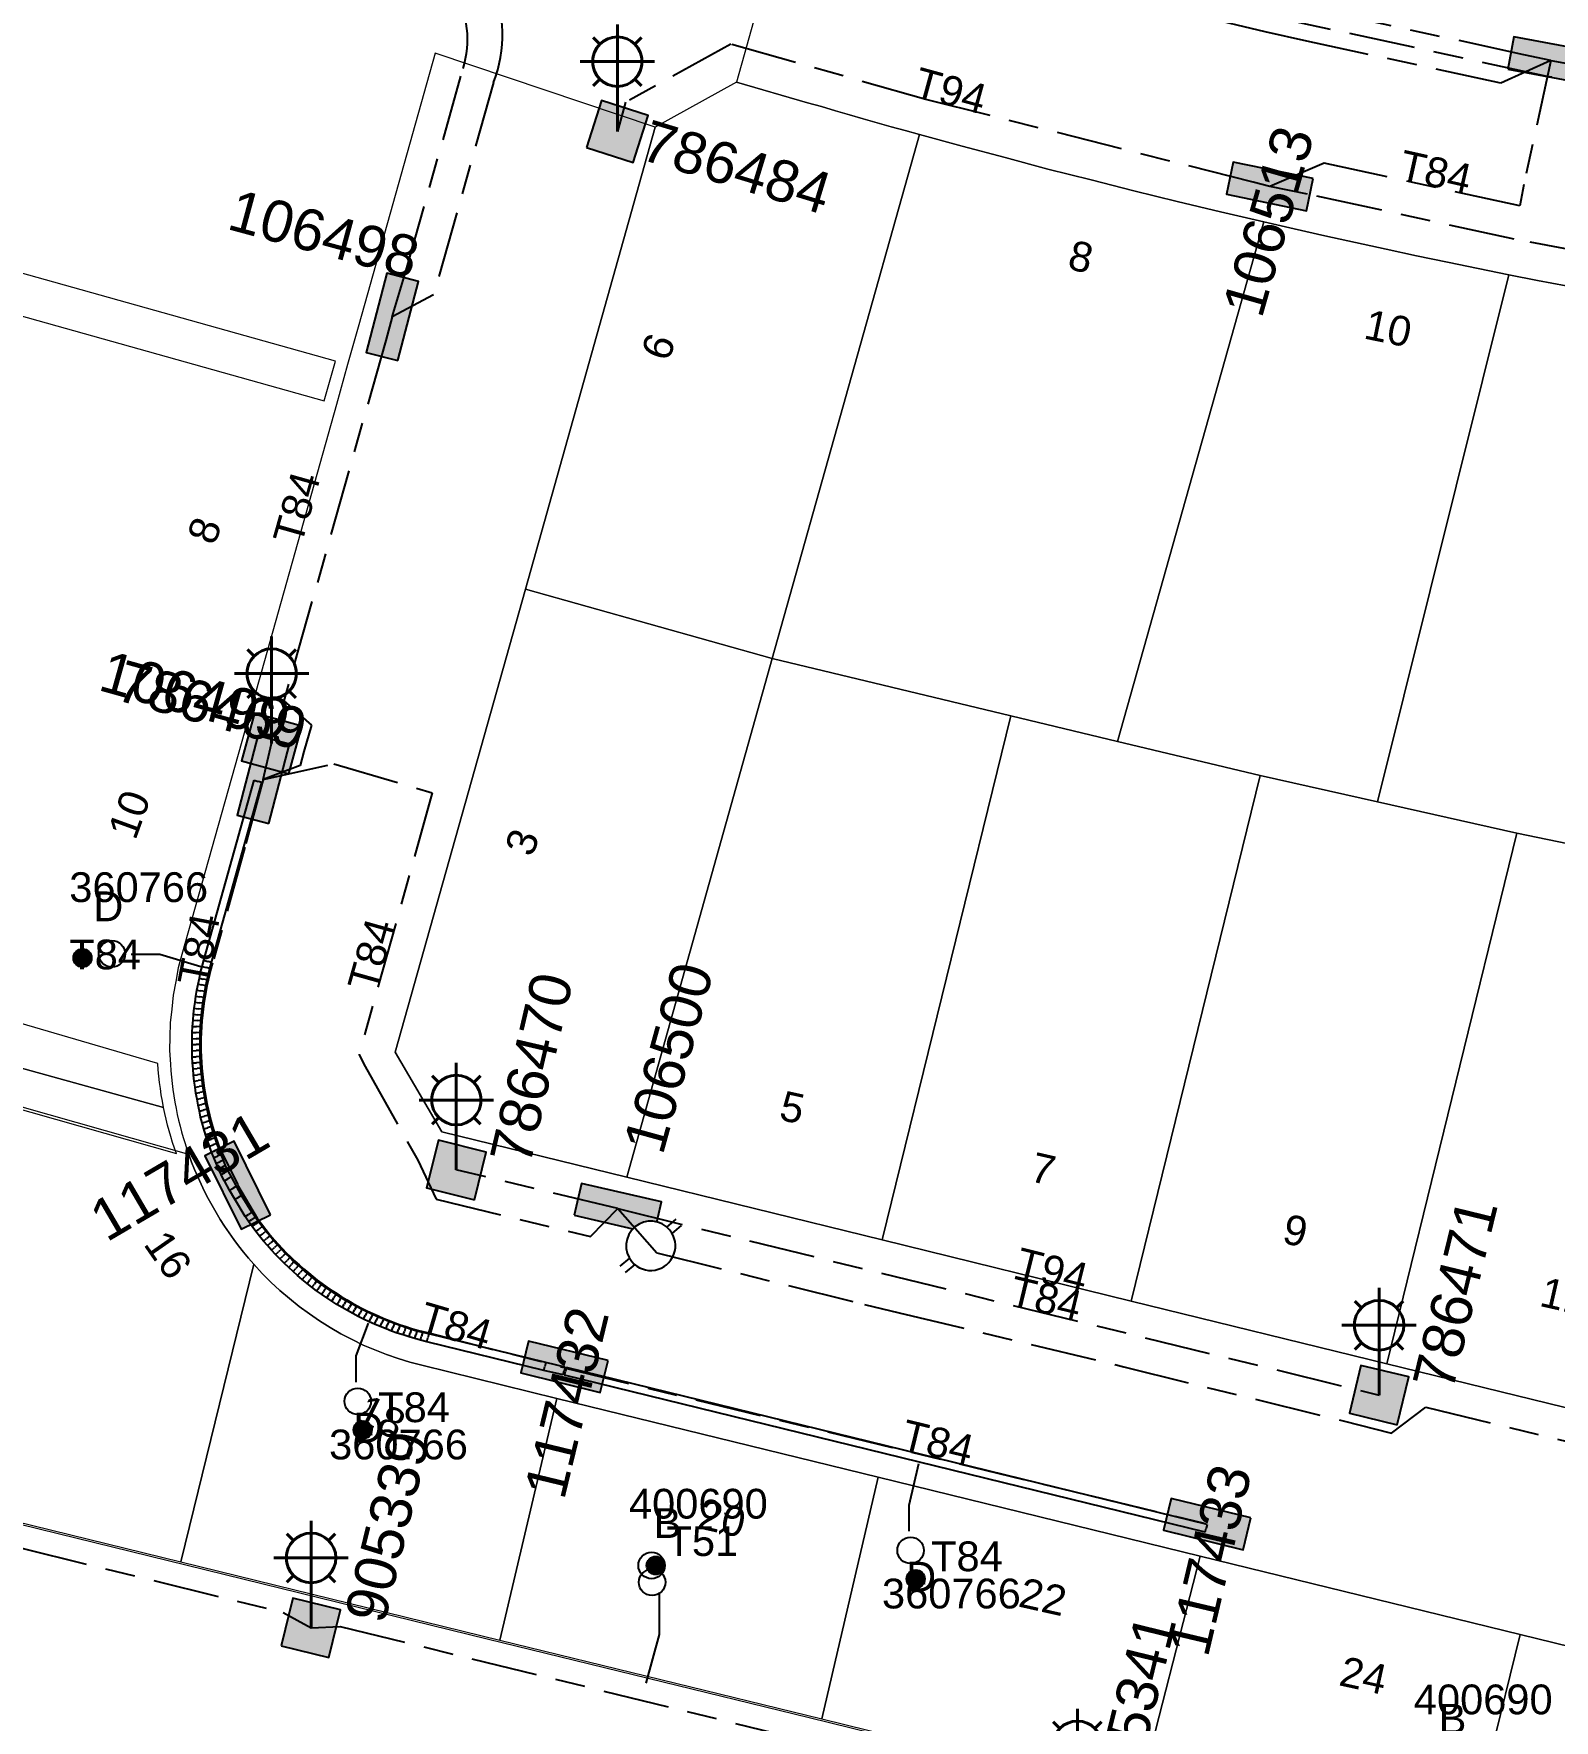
# Model space of a CAD drawing. Header units: metres. Extents: x 289087 to 291245, y 6227587 to 6229773.
# Drawn here: x 290771.9 to 290863.7, y 6228572 to 6228673.9 of the extents above; entities that cross this region are included whole.
import ezdxf
from ezdxf.enums import TextEntityAlignment as Align

# ---------------------------------------------------------------- set-up
doc = ezdxf.new("R2010")
doc.units = ezdxf.units.M
doc.linetypes.add('Cable Exist UG', pattern=[8.2, 4, -1.2, 1.8, -1.2])
for name, color, linetype in [('_User Ducts Config', 7, 'Continuous'), ('Duct_SP_EXT', 7, 'Continuous'), ('Equip_LV_EXT', 7, 'Continuous'), ('Equip_SP_SL_EXT', 7, 'Continuous'), ('Mains_HV_EXT', 7, 'Continuous'), ('Mains_LV_EXT', 7, 'Continuous'), ('Mains_LV_SL_EXT', 7, 'Continuous'), ('Mains_SL_EXT', 7, 'Continuous'), ('SupportsUG_SP_LV_EXT', 7, 'Continuous'), ('SupportsUG_SP_LV_SL_EXT', 7, 'Continuous')]:
    doc.layers.add(name, color=color, linetype=linetype)
doc.layers.add('Cadastre Land Parcels_SP_EXT', color=9, linetype='Continuous', lineweight=5)
doc.layers.add('Cadastre Roads_SP_EXT', color=9, linetype='Continuous', lineweight=5)
doc.styles.add('COLUMN_LABEL', font='arial.ttf')
doc.styles.add('iecARIAL', font='arial.ttf', dxfattribs={"height": 2})
doc.styles.add('POLE_LABEL', font='arial.ttf')
doc.styles.get("Standard").update_dxf_attribs({"font": 'arial.ttf'})

# ---------------------------------------------------------------- blocks, each defined once
blk = doc.blocks.new('COLUMN_EXT')
blk.add_hatch(color=256).paths.add_polyline_path([(-1.49, 1.48), (-1.49, -1.49), (1.48, -1.49), (1.48, 1.48)])
blk.add_lwpolyline([(-1.49, -1.49), (1.48, -1.49), (1.48, 1.48), (-1.49, 1.48)], close=True)
for tag, height, style, flags, p in [('ASSET_NUM', 2.5, 'COLUMN_LABEL', 8, (2, 2)), ('STRUCTURE_PLANT_NUMBER', 0.2, 'POLE_LABEL', 9, (1.81, 0.03)), ('STREET_CODE', 0.2, 'COLUMN_LABEL', 9, (1.81, -0.2))]:
    blk.add_attdef(tag, text='', height=height, dxfattribs=dict(style=style, flags=flags)).set_placement(p, align=Align.MIDDLE_LEFT)
at = {"flags": 9}
for tag, p in [('COLUMN_TYPE', (1.81, -0.4)), ('OWNED_BY', (1.81, -0.6)), ('STATE', (1.81, -0.8)), ('USAGE', (1.81, -1)), ('STREETNAME', (1.81, -1.6)), ('SUBURB', (1.81, -1.8)), ('LEGEND', (1.81, -1.2)), ('LOCATION', (1.81, -1.4)), ('NOTES', (1.81, -2))]:
    blk.add_attdef(tag, text='', height=0.2, dxfattribs=at).set_placement(p, align=Align.MIDDLE_LEFT)
at = {"flags": 1}
blk.add_attdef('Z', (1.81, -2.35), '', height=0.2, dxfattribs=at)
blk = doc.blocks.new('PILLAR_EXT')
blk.add_hatch(color=256).paths.add_polyline_path([(-2.475, 0.99), (-2.475, -0.99), (2.475, -0.99), (2.475, 0.99)])
blk.add_lwpolyline([(-2.475, -0.99), (2.475, -0.99), (2.475, 0.99), (-2.475, 0.99)], close=True)
at = {"style": 'iecARIAL', "flags": 8}
blk.add_attdef('ASSET_NUM', (1.5, 3.5), '', height=2.5, dxfattribs=at)
for tag, p, flags in [('OWNED_BY', (0, -0.2), 9), ('STATE', (0, -0.4), 9), ('SUPPORT_TYPE', (0, -0.6), 9), ('USAGE', (0, -0.8), 9), ('LEGEND', (0, -1), 9), ('LOCATION', (0, -1.2), 9), ('STREETNAME', (0, -1.8), 9), ('SUBURB', (0, -2), 1), ('NOTES', (0, -1.4), 9), ('PARENT', (0, -1.6), 9)]:
    blk.add_attdef(tag, p, '', height=0.2, dxfattribs=dict(flags=flags))
blk = doc.blocks.new('DUCT_EXT')
blk.add_circle((0, 0.8), 0.8)
at = {"flags": 1}
blk.add_attdef('Z', (0, 0), '', height=0.2, dxfattribs=at)
at = {"flags": 9}
for tag, p in [('DUCT_CODE', (0, 0)), ('XSECT_TYPE', (0, -0.2)), ('STATE', (0, -0.6)), ('FB_REFERENCE', (0, -0.4)), ('NOTES', (0, -0.8))]:
    blk.add_attdef(tag, text='', height=0.2, dxfattribs=at).set_placement(p, align=Align.MIDDLE_LEFT)
blk = doc.blocks.new('SL_LANTERN_EXT')
at = {"lineweight": 40}
for p, q in [((0, 1.97), (0, 6.47)), ((-1.46, 5.68), (-1.06, 5.28)), ((1.46, 5.68), (1.06, 5.28)), ((-2.25, 4.22), (2.25, 4.22)), ((-1.46, 2.76), (-1.06, 3.16)), ((1.46, 2.76), (1.06, 3.16)), ((0, 0), (0, 2.72))]:
    blk.add_line(p, q, dxfattribs=at)
blk.add_circle((0, 4.22), 1.5, dxfattribs=at)
at = {"style": 'iecARIAL', "flags": 9}
blk.add_attdef('ASSET_NUM', (1.5, 1.5), '', height=2.5, dxfattribs=at)
for tag, p, height, flags in [('CONSTRUCTED_VOLTAGE', (0.98, -0.65), 0.2, 9), ('CONTROL_TYPE', (0.98, -0.85), 0.2, 9), ('LANTERN_PURPOSE', (0.98, -1.05), 0.2, 9), ('LNUMBER', (2.18, -3.25), 2.5, 8), ('OPERATING_VOLTAGE', (0.98, -1.65), 0.2, 9), ('ORIENTATION', (0.98, -1.85), 0.2, 9), ('OWNED_BY', (0.98, -2.05), 0.2, 9), ('LANTERN_TYPE', (0.98, -1.25), 0.2, 9), ('NO_PHASES', (0.98, -1.45), 0.2, 9), ('STATE', (0.98, -2.25), 0.2, 9), ('USAGE', (0.98, -2.45), 0.2, 9), ('CEXIST', (0.98, -2.65), 0.2, 9), ('CNEW', (0.98, -2.85), 0.2, 9), ('CNUMBER', (0.98, -3.05), 0.2, 9), ('CREMOVE', (0.98, -3.25), 0.2, 9), ('CREPLACE', (0.98, -3.45), 0.2, 9), ('LKINGHEIGHT', (0.98, -3.65), 0.2, 9), ('LBRACKET', (0.98, -3.85), 0.2, 9), ('LBRACKETVOCAB', (0.98, -4.05), 0.2, 9), ('LCATEGORY', (0.98, -4.25), 0.2, 9), ('LCHARGE1', (0.98, -4.45), 0.2, 9), ('LCHARGE1PERCENT', (0.98, -4.65), 0.2, 9), ('LCHARGE2', (0.98, -4.85), 0.2, 9), ('LCHARGE2PERCENT', (0.98, -5.05), 0.2, 9), ('LCHARGE3', (0.98, -5.25), 0.2, 9), ('LCHARGE3PERCENT', (0.98, -5.45), 0.2, 9), ('LEXIST', (0.98, -5.65), 0.2, 9), ('LLAMP', (0.98, -5.85), 0.2, 9), ('LLAMPVOCAB', (0.98, -6.05), 0.2, 9), ('LMAST', (0.98, -6.25), 0.2, 9), ('LMASTVOCAB', (0.98, -6.45), 0.2, 9), ('LNEW', (0.98, -6.65), 0.2, 9), ('LANTNUMBER', (0.98, -6.85), 0.2, 9), ('LOUTREACH', (0.98, -7.25), 0.2, 9), ('LOUTREACHVOCAB', (0.98, -7.45), 0.2, 9), ('LRATECODE', (0.98, -7.65), 0.2, 9), ('LREMOVE', (0.98, -7.85), 0.2, 9), ('LREPLACE', (0.98, -8.05), 0.2, 9), ('LTYPE', (0.98, -8.25), 0.2, 9), ('STREETNAME', (0.98, -9.25), 0.2, 9), ('LTYPEVOCAB', (0.98, -8.45), 0.2, 9), ('LEGEND', (0.98, -8.65), 0.2, 9), ('LOCATION', (0.98, -8.85), 0.2, 9), ('NOTES', (0.98, -9.05), 0.2, 9), ('SUBURB', (0.98, -9.45), 0.2, 1)]:
    blk.add_attdef(tag, p, '', height=height, dxfattribs=dict(flags=flags))
blk = doc.blocks.new('LV_UG_LINKS_OPEN_EXT')
for p, q in [((-0.25, 1.47), (-0.25, 2.22)), ((0.25, 1.47), (0.25, 2.22)), ((-0.25, -1.47), (-0.25, -2.22)), ((0.25, -1.47), (0.25, -2.22))]:
    blk.add_line(p, q)
at = {"flags": 9}
for tag, p in [('ACTUAL_STATUS', (0, 0)), ('CONSTRUCTED_VOLTAGE', (0, -0.2)), ('OPERATING_VOLTAGE', (0, -0.6)), ('ORIENTATION', (0, -0.8)), ('STATE', (0, -1)), ('NO_PHASES', (0, -0.4)), ('SWITCH_TYPE', (0, -1.2)), ('USAGE', (0, -1.4)), ('NOTES', (0, -1.6))]:
    blk.add_attdef(tag, text='', height=0.2, dxfattribs=at).set_placement(p, align=Align.MIDDLE_LEFT)
at = {"flags": 1}
blk.add_attdef('Z', (0, 0), '', height=0.2, dxfattribs=at)
blk.add_wipeout([(-0.25, 1.47), (-0.43, 1.43), (-0.61, 1.36), (-0.77, 1.28), (-0.93, 1.17), (-1.07, 1.05), (-1.19, 0.9), (-1.29, 0.75), (-1.38, 0.58), (-1.44, 0.4), (-1.48, 0.22), (-1.49, 0.03), (-1.49, -0.16), (-1.45, -0.34), (-1.4, -0.52), (-1.32, -0.69), (-1.23, -0.85), (-1.11, -1), (-0.98, -1.13), (-0.83, -1.24), (-0.66, -1.34), (-0.49, -1.41), (-0.31, -1.46), (-0.13, -1.49), (0.06, -1.49), (0.25, -1.47), (0.43, -1.43), (0.61, -1.36), (0.77, -1.28), (0.93, -1.17), (1.07, -1.05), (1.19, -0.9), (1.29, -0.75), (1.38, -0.58), (1.44, -0.4), (1.48, -0.22), (1.49, -0.03), (1.49, 0.16), (1.45, 0.34), (1.4, 0.52), (1.32, 0.69), (1.23, 0.85), (1.11, 1), (0.98, 1.13), (0.83, 1.24), (0.66, 1.34), (0.49, 1.41), (0.31, 1.46), (0.13, 1.49), (-0.06, 1.49)])
blk.add_lwpolyline([(0, -1.49, 1), (0, 1.49, 1)], format="xyb", close=True)
blk = doc.blocks.new('CABLE_LARGE_EXT')
h = blk.add_hatch(color=256)
edge = h.paths.add_edge_path()
edge.add_arc((0, 0.55), 0.55, 0, 360)
blk.add_circle((0, 0.55), 0.55)
at = {"flags": 1}
blk.add_attdef('Z', (0, 0), '', height=0.2, dxfattribs=at)
at = {"flags": 9}
for tag, p in [('COND_CODE', (0, 0)), ('STATE', (0, -0.4)), ('XSECT_SIZE', (0, -0.6)), ('FB_REFERENCE', (0, -0.2)), ('NOTES', (0, -0.8))]:
    blk.add_attdef(tag, text='', height=0.2, dxfattribs=at).set_placement(p, align=Align.MIDDLE_LEFT)

msp = doc.modelspace()

# ---------------------------------------------------------------- linework, layer by layer
at = {"layer": '_User Ducts Config'}
for points in [[(290777.75, 6228618.28), (290779.49, 6228618.28), (290781.96, 6228617.54)], [(290791.35, 6228592.42), (290791.35, 6228594), (290792.1, 6228595.98)], [(290824.76, 6228583.41), (290824.76, 6228584.99), (290825.35, 6228587.51)], [(290809.65, 6228579.6), (290809.65, 6228577.17), (290808.85, 6228574.23)]]:
    msp.add_lwpolyline(points, dxfattribs=at)
at = {"layer": 'Cadastre Land Parcels_SP_EXT', "linetype": 'Continuous'}
for points in [[(290825.38, 6228667.84), (290824.53, 6228668.08), (290823.68, 6228668.31), (290822.84, 6228668.55), (290821.99, 6228668.79), (290821.15, 6228669.03), (290820.31, 6228669.27), (290819.46, 6228669.52), (290818.62, 6228669.76), (290814.33, 6228671.01), (290809.41, 6228668.28), (290801.57, 6228640.35), (290816.49, 6228636.16), (290825.38, 6228667.84)], [(290741.95, 6228667.63), (290735.7, 6228645.44), (290759.8, 6228638.68), (290765.34, 6228658.48), (290789.41, 6228651.73), (290790.09, 6228654.14), (290741.95, 6228667.63)], [(290846.19, 6228662.55), (290843.57, 6228663.16), (290840.96, 6228663.79), (290838.35, 6228664.43), (290835.76, 6228665.09), (290833.15, 6228665.75), (290830.56, 6228666.44), (290827.96, 6228667.13), (290825.38, 6228667.84), (290816.49, 6228636.16), (290830.9, 6228632.7), (290837.36, 6228631.15), (290846.19, 6228662.55)], [(290861, 6228659.36), (290859.14, 6228659.73), (290857.29, 6228660.12), (290855.43, 6228660.51), (290853.58, 6228660.9), (290851.73, 6228661.31), (290849.88, 6228661.72), (290848.03, 6228662.13), (290846.19, 6228662.55), (290837.36, 6228631.15), (290845.97, 6228629.08), (290853.06, 6228627.49), (290861, 6228659.36)], [(290876.37, 6228656.52), (290874.92, 6228656.77), (290873.18, 6228657.07), (290871.44, 6228657.38), (290869.7, 6228657.69), (290867.96, 6228658.02), (290866.21, 6228658.34), (290864.47, 6228658.68), (290862.73, 6228659.01), (290861, 6228659.36), (290853.06, 6228627.49), (290861.48, 6228625.61), (290868.31, 6228624.2), (290876.37, 6228656.52)], [(290779.64, 6228609.4), (290779.57, 6228609.78), (290779.52, 6228610.16), (290779.47, 6228610.54), (290779.42, 6228610.92), (290779.39, 6228611.3), (290779.36, 6228611.69), (290756.07, 6228618.49), (290754.68, 6228620.95), (290759.8, 6228638.68), (290735.7, 6228645.44), (290731.63, 6228630.75), (290731.51, 6228629.84), (290731.35, 6228628.93), (290731.19, 6228628.03), (290731, 6228627.13), (290730.81, 6228626.23), (290730.6, 6228625.34), (290730.38, 6228624.44), (290730.12, 6228623.63), (290729.9, 6228622.82), (290779.71, 6228609.02), (290779.64, 6228609.4)], [(290816.49, 6228636.16), (290801.57, 6228640.35), (290793.71, 6228612.36), (290796.52, 6228607.55), (290807.7, 6228604.81), (290816.49, 6228636.16)], [(290830.9, 6228632.7), (290816.49, 6228636.16), (290807.7, 6228604.81), (290823.13, 6228601.02), (290830.9, 6228632.7)], [(290845.97, 6228629.08), (290837.36, 6228631.15), (290830.9, 6228632.7), (290823.13, 6228601.02), (290838.18, 6228597.32), (290845.97, 6228629.08)], [(290861.48, 6228625.61), (290853.06, 6228627.49), (290845.97, 6228629.08), (290838.18, 6228597.32), (290853.63, 6228593.53), (290861.48, 6228625.61)], [(290877.27, 6228622.36), (290868.31, 6228624.2), (290861.48, 6228625.61), (290853.63, 6228593.53), (290869.26, 6228589.7), (290877.27, 6228622.36)], [(290729.9, 6228622.82), (290724.43, 6228603.26), (290730.34, 6228593.81), (290749.77, 6228589.04), (290756.07, 6228611.07), (290758.53, 6228612.47), (290780.49, 6228606.23), (290780.37, 6228606.57), (290780.25, 6228606.91), (290780.15, 6228607.26), (290780.05, 6228607.61), (290779.95, 6228607.96), (290779.86, 6228608.31), (290779.78, 6228608.66), (290779.71, 6228609.02), (290729.9, 6228622.82)], [(290785.17, 6228599.55), (290784.85, 6228599.91), (290784.54, 6228600.28), (290784.24, 6228600.66), (290783.96, 6228601.05), (290783.67, 6228601.44), (290783.4, 6228601.84), (290783.13, 6228602.25), (290782.88, 6228602.67), (290782.64, 6228603.09), (290782.41, 6228603.51), (290782.18, 6228603.94), (290781.98, 6228604.38), (290781.77, 6228604.82), (290781.58, 6228605.27), (290781.4, 6228605.72), (290781.24, 6228606.17), (290759.29, 6228612.41), (290756.83, 6228611.01), (290750.53, 6228588.98), (290780.75, 6228581.56), (290785.17, 6228599.55)], [(290803.47, 6228591.44), (290795.32, 6228593.45), (290794.59, 6228593.62), (290793.88, 6228593.85), (290793.18, 6228594.09), (290792.48, 6228594.37), (290791.78, 6228594.66), (290791.11, 6228595), (290790.43, 6228595.34), (290789.78, 6228595.73), (290789.13, 6228596.12), (290788.52, 6228596.55), (290787.9, 6228596.99), (290787.32, 6228597.47), (290786.74, 6228597.95), (290786.2, 6228598.47), (290785.66, 6228598.99), (290785.17, 6228599.55), (290780.75, 6228581.56), (290800.03, 6228576.83), (290803.47, 6228591.44)], [(290822.89, 6228586.68), (290803.47, 6228591.44), (290800.03, 6228576.83), (290819.48, 6228572.06), (290822.89, 6228586.68)], [(290842.34, 6228581.9), (290822.89, 6228586.68), (290819.48, 6228572.06), (290838.63, 6228567.36), (290842.34, 6228581.9)], [(290861.68, 6228577.16), (290842.34, 6228581.9), (290838.63, 6228567.36), (290858.1, 6228562.58), (290861.68, 6228577.16)], [(290881.4, 6228572.32), (290861.68, 6228577.16), (290858.1, 6228562.58), (290877.72, 6228557.77), (290881.4, 6228572.32)]]:
    msp.add_lwpolyline(points, close=True, dxfattribs=at)
msp.add_lwpolyline([(290987.87, 6228530.46), (290985.44, 6228531.12), (290983.01, 6228531.76), (290980.59, 6228532.39), (290978.15, 6228533), (290975.71, 6228533.61), (290973.27, 6228534.2), (290971.76, 6228534.57), (290954.6, 6228538.78), (290935.28, 6228543.52), (290915.79, 6228548.3), (290896.16, 6228553.12), (290876.96, 6228557.83), (290857.34, 6228562.64), (290837.87, 6228567.42), (290818.72, 6228572.12), (290799.27, 6228576.89), (290779.99, 6228581.62), (290749.77, 6228589.04)], dxfattribs=at)
at = {"layer": 'Cadastre Roads_SP_EXT', "linetype": 'Continuous'}
for points in [[(290818.38, 6228685.47), (290814.33, 6228671.01), (290818.62, 6228669.76), (290819.46, 6228669.52), (290820.31, 6228669.27), (290821.15, 6228669.03), (290821.99, 6228668.79), (290822.84, 6228668.55), (290823.68, 6228668.31), (290824.53, 6228668.08), (290825.38, 6228667.84), (290827.96, 6228667.13), (290830.56, 6228666.44), (290833.15, 6228665.75), (290835.76, 6228665.09), (290838.35, 6228664.43), (290840.96, 6228663.79), (290843.57, 6228663.16), (290846.19, 6228662.55), (290848.03, 6228662.13), (290849.88, 6228661.72), (290851.73, 6228661.31), (290853.58, 6228660.9), (290855.43, 6228660.51), (290857.29, 6228660.12), (290859.14, 6228659.73), (290861, 6228659.36), (290862.73, 6228659.01), (290864.47, 6228658.68)], [(290869.26, 6228589.7), (290853.63, 6228593.53), (290838.18, 6228597.32), (290823.13, 6228601.02), (290807.7, 6228604.81), (290796.52, 6228607.55), (290793.71, 6228612.36), (290801.57, 6228640.35), (290809.41, 6228668.28), (290796.12, 6228672.75), (290791.51, 6228656.34), (290790.83, 6228653.93), (290790.16, 6228651.52), (290784.62, 6228631.78), (290780.82, 6228618.27), (290780.6, 6228617.46), (290780.44, 6228616.64), (290780.29, 6228615.81), (290780.2, 6228614.97), (290780.11, 6228614.14), (290780.09, 6228613.3), (290780.07, 6228612.46), (290780.12, 6228611.63), (290780.15, 6228611.24), (290780.18, 6228610.86), (290780.22, 6228610.48), (290780.27, 6228610.1), (290780.33, 6228609.72), (290780.39, 6228609.34), (290780.46, 6228608.96), (290780.54, 6228608.6), (290780.62, 6228608.25), (290780.71, 6228607.9), (290780.8, 6228607.55), (290780.9, 6228607.2), (290781.01, 6228606.85), (290781.12, 6228606.51), (290781.24, 6228606.17), (290781.4, 6228605.72), (290781.58, 6228605.27), (290781.77, 6228604.82), (290781.98, 6228604.38), (290782.18, 6228603.94), (290782.41, 6228603.51), (290782.64, 6228603.09), (290782.88, 6228602.67), (290783.13, 6228602.25), (290783.4, 6228601.84), (290783.67, 6228601.44), (290783.96, 6228601.05), (290784.24, 6228600.66), (290784.54, 6228600.28), (290784.85, 6228599.91), (290785.17, 6228599.55), (290785.66, 6228598.99), (290786.2, 6228598.47), (290786.74, 6228597.95), (290787.32, 6228597.47), (290787.9, 6228596.99), (290788.52, 6228596.55), (290789.13, 6228596.12), (290789.78, 6228595.73), (290790.43, 6228595.34), (290791.11, 6228595), (290791.78, 6228594.66), (290792.48, 6228594.37), (290793.18, 6228594.09), (290793.88, 6228593.85), (290794.59, 6228593.62), (290795.32, 6228593.45), (290803.47, 6228591.44), (290822.89, 6228586.68), (290842.34, 6228581.9), (290861.68, 6228577.16), (290881.4, 6228572.32)]]:
    msp.add_lwpolyline(points, dxfattribs=at)
at = {"layer": 'Duct_SP_EXT'}
for p, q in [((290782.15, 6228617.92), (290785.19, 6228628.8)), ((290782.61, 6228617.79), (290785.65, 6228628.67)), ((290785.19, 6228628.8), (290785.42, 6228628.73)), ((290785.65, 6228628.67), (290785.42, 6228628.73)), ((290781.87, 6228616.84), (290781.95, 6228617.2)), ((290781.95, 6228617.2), (290782.04, 6228617.55)), ((290781.95, 6228617.2), (290782.19, 6228617.14)), ((290782.04, 6228617.55), (290782.15, 6228617.92)), ((290782.04, 6228617.55), (290782.28, 6228617.49)), ((290782.15, 6228617.92), (290782.38, 6228617.85)), ((290782.42, 6228617.08), (290782.19, 6228617.14)), ((290782.51, 6228617.43), (290782.28, 6228617.49)), ((290782.34, 6228616.73), (290782.42, 6228617.08)), ((290782.61, 6228617.79), (290782.38, 6228617.85)), ((290782.42, 6228617.08), (290782.51, 6228617.43)), ((290782.51, 6228617.43), (290782.61, 6228617.79)), ((290781.66, 6228615.75), (290781.72, 6228616.12)), ((290781.72, 6228616.12), (290781.79, 6228616.48)), ((290781.72, 6228616.12), (290781.96, 6228616.07)), ((290781.79, 6228616.48), (290781.87, 6228616.84)), ((290781.79, 6228616.48), (290782.03, 6228616.43)), ((290781.87, 6228616.84), (290782.11, 6228616.78)), ((290782.2, 6228616.03), (290781.96, 6228616.07)), ((290782.26, 6228616.38), (290782.03, 6228616.43)), ((290782.34, 6228616.73), (290782.11, 6228616.78)), ((290782.14, 6228615.68), (290782.2, 6228616.03)), ((290782.2, 6228616.03), (290782.26, 6228616.38)), ((290782.26, 6228616.38), (290782.34, 6228616.73)), ((290781.52, 6228614.66), (290781.56, 6228615.02)), ((290781.56, 6228615.02), (290781.61, 6228615.39)), ((290781.56, 6228615.02), (290781.8, 6228614.99)), ((290781.61, 6228615.39), (290781.66, 6228615.75)), ((290781.61, 6228615.39), (290781.85, 6228615.35)), ((290781.66, 6228615.75), (290781.9, 6228615.72)), ((290782.04, 6228614.96), (290781.8, 6228614.99)), ((290782.08, 6228615.32), (290781.85, 6228615.35)), ((290782.14, 6228615.68), (290781.9, 6228615.72)), ((290782, 6228614.61), (290782.04, 6228614.96)), ((290782.04, 6228614.96), (290782.08, 6228615.32)), ((290782.08, 6228615.32), (290782.14, 6228615.68)), ((290781.44, 6228613.56), (290781.46, 6228613.92)), ((290781.46, 6228613.92), (290781.49, 6228614.29)), ((290781.46, 6228613.92), (290781.7, 6228613.91)), ((290781.49, 6228614.29), (290781.52, 6228614.66)), ((290781.49, 6228614.29), (290781.73, 6228614.27)), ((290781.52, 6228614.66), (290781.76, 6228614.63)), ((290781.94, 6228613.9), (290781.7, 6228613.91)), ((290781.97, 6228614.25), (290781.73, 6228614.27)), ((290782, 6228614.61), (290781.76, 6228614.63)), ((290781.92, 6228613.54), (290781.94, 6228613.9)), ((290781.94, 6228613.9), (290781.97, 6228614.25)), ((290781.97, 6228614.25), (290782, 6228614.61)), ((290781.43, 6228613.19), (290781.44, 6228613.56)), ((290781.43, 6228612.82), (290781.43, 6228613.19)), ((290781.43, 6228613.19), (290781.67, 6228613.18)), ((290781.44, 6228613.56), (290781.68, 6228613.55)), ((290781.91, 6228613.18), (290781.67, 6228613.18)), ((290781.92, 6228613.54), (290781.68, 6228613.55)), ((290781.91, 6228613.18), (290781.92, 6228613.54)), ((290781.91, 6228612.82), (290781.91, 6228613.18)), ((290781.43, 6228612.45), (290781.43, 6228612.82)), ((290781.43, 6228612.82), (290781.67, 6228612.82)), ((290781.43, 6228612.45), (290781.67, 6228612.46)), ((290781.44, 6228612.08), (290781.43, 6228612.45)), ((290781.44, 6228612.08), (290781.68, 6228612.09)), ((290781.46, 6228611.72), (290781.44, 6228612.08)), ((290781.91, 6228612.82), (290781.67, 6228612.82)), ((290781.91, 6228612.46), (290781.67, 6228612.46)), ((290781.92, 6228612.1), (290781.68, 6228612.09)), ((290781.91, 6228612.46), (290781.91, 6228612.82)), ((290781.92, 6228612.1), (290781.91, 6228612.46)), ((290781.94, 6228611.75), (290781.92, 6228612.1)), ((290781.46, 6228611.72), (290781.7, 6228611.73)), ((290781.49, 6228611.35), (290781.46, 6228611.72)), ((290781.49, 6228611.35), (290781.73, 6228611.37)), ((290781.52, 6228610.98), (290781.49, 6228611.35)), ((290781.52, 6228610.98), (290781.76, 6228611)), ((290781.56, 6228610.62), (290781.52, 6228610.98)), ((290781.94, 6228611.75), (290781.7, 6228611.73)), ((290781.97, 6228611.39), (290781.73, 6228611.37)), ((290782, 6228611.03), (290781.76, 6228611)), ((290781.97, 6228611.39), (290781.94, 6228611.75)), ((290782, 6228611.03), (290781.97, 6228611.39)), ((290782.04, 6228610.67), (290782, 6228611.03)), ((290781.56, 6228610.62), (290781.8, 6228610.65)), ((290781.61, 6228610.25), (290781.56, 6228610.62)), ((290781.61, 6228610.25), (290781.85, 6228610.28)), ((290781.66, 6228609.89), (290781.61, 6228610.25)), ((290781.66, 6228609.89), (290781.9, 6228609.92)), ((290781.73, 6228609.52), (290781.66, 6228609.89)), ((290782.04, 6228610.67), (290781.8, 6228610.65)), ((290782.08, 6228610.32), (290781.85, 6228610.28)), ((290782.14, 6228609.96), (290781.9, 6228609.92)), ((290782.08, 6228610.32), (290782.04, 6228610.67)), ((290782.14, 6228609.96), (290782.08, 6228610.32)), ((290782.2, 6228609.61), (290782.14, 6228609.96)), ((290781.73, 6228609.52), (290781.96, 6228609.57)), ((290781.79, 6228609.16), (290781.73, 6228609.52)), ((290781.79, 6228609.16), (290782.03, 6228609.21)), ((290781.87, 6228608.8), (290781.79, 6228609.16)), ((290781.87, 6228608.8), (290782.11, 6228608.85)), ((290781.95, 6228608.44), (290781.87, 6228608.8)), ((290782.2, 6228609.61), (290781.96, 6228609.57)), ((290782.27, 6228609.26), (290782.03, 6228609.21)), ((290782.34, 6228608.91), (290782.11, 6228608.85)), ((290782.27, 6228609.26), (290782.2, 6228609.61)), ((290782.34, 6228608.91), (290782.27, 6228609.26)), ((290782.42, 6228608.56), (290782.34, 6228608.91)), ((290781.95, 6228608.44), (290782.19, 6228608.5)), ((290782.05, 6228608.09), (290781.95, 6228608.44)), ((290782.05, 6228608.09), (290782.28, 6228608.15)), ((290782.14, 6228607.73), (290782.05, 6228608.09)), ((290782.14, 6228607.73), (290782.37, 6228607.8)), ((290782.42, 6228608.56), (290782.19, 6228608.5)), ((290782.51, 6228608.21), (290782.28, 6228608.15)), ((290782.6, 6228607.87), (290782.37, 6228607.8)), ((290782.51, 6228608.21), (290782.42, 6228608.56)), ((290782.6, 6228607.87), (290782.51, 6228608.21)), ((290782.71, 6228607.52), (290782.6, 6228607.87)), ((290782.25, 6228607.38), (290782.14, 6228607.73)), ((290782.25, 6228607.38), (290782.48, 6228607.45)), ((290782.36, 6228607.03), (290782.25, 6228607.38)), ((290782.36, 6228607.03), (290782.59, 6228607.1)), ((290782.48, 6228606.68), (290782.36, 6228607.03)), ((290782.71, 6228607.52), (290782.48, 6228607.45)), ((290782.48, 6228606.68), (290782.71, 6228606.76)), ((290782.82, 6228607.18), (290782.59, 6228607.1)), ((290782.82, 6228607.18), (290782.71, 6228607.52)), ((290782.93, 6228606.84), (290782.71, 6228606.76)), ((290782.93, 6228606.84), (290782.82, 6228607.18)), ((290783.06, 6228606.5), (290782.93, 6228606.84)), ((290782.61, 6228606.33), (290782.48, 6228606.68)), ((290782.61, 6228606.33), (290782.83, 6228606.42)), ((290782.74, 6228605.99), (290782.61, 6228606.33)), ((290782.74, 6228605.99), (290782.96, 6228606.08)), ((290782.88, 6228605.65), (290782.74, 6228605.99)), ((290783.06, 6228606.5), (290782.83, 6228606.42)), ((290782.88, 6228605.65), (290783.1, 6228605.74)), ((290783.19, 6228606.17), (290782.96, 6228606.08)), ((290783.19, 6228606.17), (290783.06, 6228606.5)), ((290783.32, 6228605.83), (290783.1, 6228605.74)), ((290783.32, 6228605.83), (290783.19, 6228606.17)), ((290783.46, 6228605.51), (290783.32, 6228605.83)), ((290783.02, 6228605.31), (290782.88, 6228605.65)), ((290783.02, 6228605.31), (290783.24, 6228605.41)), ((290783.18, 6228604.97), (290783.02, 6228605.31)), ((290783.18, 6228604.97), (290783.39, 6228605.08)), ((290783.38, 6228604.59), (290783.18, 6228604.97)), ((290783.46, 6228605.51), (290783.24, 6228605.41)), ((290783.61, 6228605.19), (290783.39, 6228605.08)), ((290783.61, 6228605.19), (290783.46, 6228605.51)), ((290783.81, 6228604.82), (290783.6, 6228604.7)), ((290783.81, 6228604.82), (290783.6, 6228604.7)), ((290783.81, 6228604.82), (290783.61, 6228605.19)), ((290784.12, 6228604.26), (290783.81, 6228604.82)), ((290783.81, 6228604.82), (290783.81, 6228604.82)), ((290783.38, 6228604.59), (290783.6, 6228604.7)), ((290783.39, 6228604.59), (290783.38, 6228604.59)), ((290783.39, 6228604.59), (290783.6, 6228604.7)), ((290783.7, 6228604.03), (290783.39, 6228604.59)), ((290783.7, 6228604.03), (290783.91, 6228604.14)), ((290783.7, 6228604.03), (290783.91, 6228604.14)), ((290784.01, 6228603.47), (290783.7, 6228604.03)), ((290784.11, 6228604.26), (290783.91, 6228604.14)), ((290784.12, 6228604.26), (290783.91, 6228604.14)), ((290784.42, 6228603.71), (290784.11, 6228604.26)), ((290784.42, 6228603.71), (290784.22, 6228603.59)), ((290785.04, 6228602.69), (290784.42, 6228603.71)), ((290784.01, 6228603.47), (290784.22, 6228603.59)), ((290784.63, 6228602.43), (290784.01, 6228603.47)), ((290785.04, 6228602.69), (290784.84, 6228602.56)), ((290785.24, 6228602.4), (290785.04, 6228602.69)), ((290784.63, 6228602.43), (290784.84, 6228602.56)), ((290784.85, 6228602.12), (290784.63, 6228602.43)), ((290784.85, 6228602.12), (290785.04, 6228602.26)), ((290785.06, 6228601.82), (290784.85, 6228602.12)), ((290785.24, 6228602.4), (290785.04, 6228602.26)), ((290785.06, 6228601.82), (290785.26, 6228601.96)), ((290785.29, 6228601.53), (290785.06, 6228601.82)), ((290785.45, 6228602.11), (290785.24, 6228602.4)), ((290785.45, 6228602.11), (290785.26, 6228601.96)), ((290785.29, 6228601.53), (290785.48, 6228601.67)), ((290785.67, 6228601.82), (290785.45, 6228602.11)), ((290785.67, 6228601.82), (290785.48, 6228601.67)), ((290785.89, 6228601.54), (290785.67, 6228601.82)), ((290785.51, 6228601.24), (290785.29, 6228601.53)), ((290785.51, 6228601.24), (290785.7, 6228601.39)), ((290785.75, 6228600.95), (290785.51, 6228601.24)), ((290785.89, 6228601.54), (290785.7, 6228601.39)), ((290785.75, 6228600.95), (290785.93, 6228601.11)), ((290785.99, 6228600.67), (290785.75, 6228600.95)), ((290786.12, 6228601.26), (290785.89, 6228601.54)), ((290786.12, 6228601.26), (290785.93, 6228601.11)), ((290785.99, 6228600.67), (290786.17, 6228600.83)), ((290786.23, 6228600.4), (290785.99, 6228600.67)), ((290786.35, 6228600.99), (290786.12, 6228601.26)), ((290786.35, 6228600.99), (290786.17, 6228600.83)), ((290786.59, 6228600.72), (290786.35, 6228600.99)), ((290786.59, 6228600.72), (290786.41, 6228600.56)), ((290786.83, 6228600.46), (290786.59, 6228600.72)), ((290786.23, 6228600.4), (290786.41, 6228600.56)), ((290786.48, 6228600.13), (290786.23, 6228600.4)), ((290786.48, 6228600.13), (290786.66, 6228600.3)), ((290786.74, 6228599.87), (290786.48, 6228600.13)), ((290786.83, 6228600.46), (290786.66, 6228600.3)), ((290786.74, 6228599.87), (290786.91, 6228600.03)), ((290787, 6228599.61), (290786.74, 6228599.87)), ((290787.08, 6228600.2), (290786.83, 6228600.46)), ((290787.08, 6228600.2), (290786.91, 6228600.03)), ((290787, 6228599.61), (290787.17, 6228599.78)), ((290787.34, 6228599.95), (290787.08, 6228600.2)), ((290787.34, 6228599.95), (290787.17, 6228599.78)), ((290787.59, 6228599.7), (290787.34, 6228599.95)), ((290787.59, 6228599.7), (290787.43, 6228599.53)), ((290787.86, 6228599.46), (290787.59, 6228599.7)), ((290787.27, 6228599.35), (290787, 6228599.61)), ((290787.27, 6228599.35), (290787.43, 6228599.53)), ((290787.54, 6228599.1), (290787.27, 6228599.35)), ((290787.54, 6228599.1), (290787.7, 6228599.28)), ((290787.81, 6228598.86), (290787.54, 6228599.1)), ((290787.86, 6228599.46), (290787.7, 6228599.28)), ((290787.81, 6228598.86), (290787.97, 6228599.04)), ((290788.09, 6228598.62), (290787.81, 6228598.86)), ((290788.13, 6228599.22), (290787.86, 6228599.46)), ((290788.13, 6228599.22), (290787.97, 6228599.04)), ((290788.09, 6228598.62), (290788.25, 6228598.81)), ((290788.38, 6228598.39), (290788.09, 6228598.62)), ((290788.4, 6228598.99), (290788.13, 6228599.22)), ((290788.4, 6228598.99), (290788.25, 6228598.81)), ((290788.68, 6228598.76), (290788.4, 6228598.99)), ((290788.68, 6228598.76), (290788.53, 6228598.58)), ((290788.96, 6228598.54), (290788.68, 6228598.76)), ((290788.38, 6228598.39), (290788.53, 6228598.58)), ((290788.67, 6228598.16), (290788.38, 6228598.39)), ((290788.67, 6228598.16), (290788.82, 6228598.35)), ((290788.96, 6228597.94), (290788.67, 6228598.16)), ((290788.96, 6228598.54), (290788.82, 6228598.35)), ((290789.25, 6228598.33), (290788.96, 6228598.54)), ((290788.96, 6228597.94), (290789.11, 6228598.13)), ((290789.26, 6228597.73), (290788.96, 6228597.94)), ((290789.25, 6228598.33), (290789.11, 6228598.13)), ((290789.54, 6228598.12), (290789.25, 6228598.33)), ((290789.26, 6228597.73), (290789.4, 6228597.92)), ((290789.57, 6228597.52), (290789.26, 6228597.73)), ((290789.54, 6228598.12), (290789.4, 6228597.92)), ((290789.84, 6228597.91), (290789.54, 6228598.12)), ((290789.57, 6228597.52), (290789.7, 6228597.72)), ((290789.84, 6228597.91), (290789.7, 6228597.72)), ((290790.13, 6228597.72), (290789.84, 6228597.91)), ((290790.13, 6228597.72), (290790, 6228597.51)), ((290790.43, 6228597.53), (290790.13, 6228597.72)), ((290789.87, 6228597.31), (290789.57, 6228597.52)), ((290789.87, 6228597.31), (290790, 6228597.51)), ((290790.18, 6228597.12), (290789.87, 6228597.31)), ((290790.18, 6228597.12), (290790.31, 6228597.32)), ((290790.5, 6228596.93), (290790.18, 6228597.12)), ((290790.43, 6228597.53), (290790.31, 6228597.32)), ((290790.74, 6228597.34), (290790.43, 6228597.53)), ((290790.5, 6228596.93), (290790.62, 6228597.13)), ((290790.82, 6228596.74), (290790.5, 6228596.93)), ((290790.74, 6228597.34), (290790.62, 6228597.13)), ((290791.06, 6228597.16), (290790.74, 6228597.34)), ((290790.82, 6228596.74), (290790.94, 6228596.95)), ((290791.14, 6228596.57), (290790.82, 6228596.74)), ((290791.06, 6228597.16), (290790.94, 6228596.95)), ((290791.37, 6228596.99), (290791.06, 6228597.16)), ((290791.14, 6228596.57), (290791.25, 6228596.78)), ((290791.47, 6228596.39), (290791.14, 6228596.57)), ((290791.37, 6228596.99), (290791.25, 6228596.78)), ((290791.69, 6228596.82), (290791.37, 6228596.99)), ((290791.47, 6228596.39), (290791.58, 6228596.61)), ((290791.69, 6228596.82), (290791.58, 6228596.61)), ((290792.01, 6228596.66), (290791.69, 6228596.82)), ((290792.01, 6228596.66), (290791.9, 6228596.45)), ((290792.33, 6228596.51), (290792.01, 6228596.66)), ((290791.8, 6228596.23), (290791.47, 6228596.39)), ((290791.8, 6228596.23), (290791.9, 6228596.45)), ((290792.13, 6228596.07), (290791.8, 6228596.23)), ((290792.13, 6228596.07), (290792.23, 6228596.29)), ((290792.46, 6228595.92), (290792.13, 6228596.07)), ((290792.33, 6228596.51), (290792.23, 6228596.29)), ((290792.66, 6228596.36), (290792.33, 6228596.51)), ((290792.46, 6228595.92), (290792.56, 6228596.14)), ((290792.8, 6228595.78), (290792.46, 6228595.92)), ((290792.66, 6228596.36), (290792.56, 6228596.14)), ((290792.99, 6228596.22), (290792.66, 6228596.36)), ((290792.8, 6228595.78), (290792.9, 6228596)), ((290793.15, 6228595.64), (290792.8, 6228595.78)), ((290792.99, 6228596.22), (290792.9, 6228596)), ((290793.32, 6228596.08), (290792.99, 6228596.22)), ((290793.15, 6228595.64), (290793.23, 6228595.86)), ((290793.49, 6228595.51), (290793.15, 6228595.64)), ((290793.32, 6228596.08), (290793.23, 6228595.86)), ((290793.66, 6228595.96), (290793.32, 6228596.08)), ((290793.49, 6228595.51), (290793.57, 6228595.73)), ((290793.66, 6228595.96), (290793.57, 6228595.73)), ((290793.99, 6228595.84), (290793.66, 6228595.96)), ((290793.83, 6228595.38), (290793.91, 6228595.61)), ((290793.99, 6228595.84), (290793.91, 6228595.61)), ((290794.33, 6228595.72), (290793.99, 6228595.84)), ((290794.33, 6228595.72), (290794.26, 6228595.49)), ((290794.68, 6228595.61), (290794.33, 6228595.72)), ((290794.68, 6228595.61), (290794.61, 6228595.38)), ((290795.02, 6228595.51), (290794.68, 6228595.61)), ((290793.83, 6228595.38), (290793.49, 6228595.51)), ((290794.18, 6228595.27), (290793.83, 6228595.38)), ((290794.18, 6228595.27), (290794.26, 6228595.49)), ((290794.54, 6228595.15), (290794.18, 6228595.27)), ((290794.54, 6228595.15), (290794.61, 6228595.38)), ((290794.89, 6228595.05), (290794.54, 6228595.15)), ((290794.89, 6228595.05), (290794.95, 6228595.28)), ((290795.24, 6228594.95), (290794.89, 6228595.05)), ((290795.02, 6228595.51), (290794.95, 6228595.28)), ((290795.36, 6228595.42), (290795.02, 6228595.51)), ((290795.24, 6228594.95), (290795.3, 6228595.19)), ((290795.61, 6228594.86), (290795.24, 6228594.95)), ((290795.36, 6228595.42), (290795.3, 6228595.19)), ((290795.73, 6228595.33), (290795.36, 6228595.42)), ((290795.61, 6228594.86), (290795.67, 6228595.1)), ((290802.69, 6228593.13), (290795.61, 6228594.86)), ((290795.73, 6228595.33), (290795.67, 6228595.1)), ((290802.8, 6228593.6), (290795.73, 6228595.33)), ((290802.8, 6228593.6), (290802.74, 6228593.37)), ((290802.8, 6228593.6), (290802.74, 6228593.37)), ((290803.97, 6228593.32), (290802.8, 6228593.6)), ((290802.8, 6228593.6), (290802.8, 6228593.6)), ((290802.69, 6228593.13), (290802.74, 6228593.37)), ((290802.69, 6228593.13), (290802.74, 6228593.37)), ((290803.86, 6228592.86), (290802.69, 6228593.13)), ((290802.69, 6228593.13), (290802.69, 6228593.13)), ((290803.86, 6228592.86), (290803.92, 6228593.09)), ((290803.97, 6228593.32), (290803.92, 6228593.09)), ((290803.94, 6228592.84), (290803.99, 6228593.07)), ((290842.65, 6228583.35), (290803.94, 6228592.84)), ((290804.05, 6228593.3), (290803.99, 6228593.07)), ((290842.77, 6228583.82), (290804.05, 6228593.3)), ((290842.65, 6228583.35), (290842.71, 6228583.59)), ((290842.77, 6228583.82), (290842.71, 6228583.59))]:
    msp.add_line(p, q, dxfattribs=at)
at = {"layer": 'Mains_HV_EXT', "linetype": 'Cable Exist UG'}
msp.add_lwpolyline([(290992.91, 6228644.02), (290978.33, 6228647.58), (290963.19, 6228651.26), (290948.49, 6228654.92), (290931.59, 6228658.89), (290914.16, 6228662.42), (290896.15, 6228665.55), (290879.72, 6228668.33), (290863.32, 6228671.35), (290849.02, 6228674.45), (290846.74, 6228674.95), (290829.98, 6228679.22), (290816.29, 6228683.12), (290813.66, 6228687.83), (290813.25, 6228688.57), (290813.25, 6228688.57), (290812.33, 6228690.21), (290818.9, 6228713.91), (290819.23, 6228715.16), (290825.79, 6228713.45), (290826.96, 6228714.92)], dxfattribs=at)
at = {"layer": 'Mains_LV_EXT', "linetype": 'Cable Exist UG'}
msp.add_lwpolyline([(290826.96, 6228714.92), (290819.01, 6228717.27), (290818.66, 6228716.36), (290818.66, 6228716.36, 0.010528), (290818, 6228714.34), (290818, 6228714.34), (290817.77, 6228713.62), (290817.77, 6228713.62), (290811.7, 6228691.65), (290807.09, 6228674.87), (290800.17, 6228676.9), (290799.5, 6228677.08), (290799.5, 6228677.08, -0.202064), (290799.65, 6228670.99), (290799.65, 6228670.99), (290796.03, 6228658.14), (290793.53, 6228656.81)], format="xyb", dxfattribs=at)
for points in [[(290863.55, 6228672.31), (290860.52, 6228670.95), (290860.52, 6228670.95), (290848.79, 6228673.48), (290846.27, 6228674.04), (290846.27, 6228674.04), (290839.01, 6228675.78), (290830.27, 6228678.12), (290828.16, 6228678.69), (290827.38, 6228680.99), (290827.38, 6228680.99), (290816.96, 6228683.96), (290813.4, 6228690.34), (290819.87, 6228713.64), (290820.27, 6228714.66), (290822.46, 6228713.97), (290826.96, 6228714.92)], [(290863.55, 6228672.31), (290861.9, 6228664.81), (290861.67, 6228663.52), (290861.67, 6228663.52), (290849.85, 6228666.1), (290846.56, 6228664.7)], [(290863.55, 6228672.31), (290866, 6228671.86), (290866, 6228671.86), (290879.89, 6228669.31), (290881.24, 6228669.09), (290881.24, 6228669.09), (290894.79, 6228666.81), (290896.32, 6228666.52)], [(290913.22, 6228652.37), (290911.05, 6228654.81), (290911.05, 6228654.81), (290897.4, 6228657.21), (290878.25, 6228660.44), (290875.68, 6228660.89), (290875.68, 6228660.89), (290874.28, 6228659.09), (290861.33, 6228661.51), (290848.84, 6228664.23), (290846.56, 6228664.7)], [(290793.53, 6228656.81), (290793.13, 6228655.39), (290793.13, 6228655.39), (290786.98, 6228633.6), (290788.64, 6228632.13), (290788.64, 6228632.13), (290788.19, 6228630.54), (290787.97, 6228629.69), (290785.73, 6228628.84)], [(290785.73, 6228628.84), (290784.62, 6228624.75), (290784.62, 6228624.75), (290782.67, 6228617.77), (290782.57, 6228617.41), (290782.48, 6228617.07), (290782.4, 6228616.72), (290782.32, 6228616.37), (290782.26, 6228616.02), (290782.2, 6228615.67), (290782.14, 6228615.31), (290782.1, 6228614.96), (290782.06, 6228614.6), (290782.03, 6228614.25), (290782, 6228613.89), (290781.98, 6228613.54), (290781.97, 6228613.18), (290781.97, 6228612.82), (290781.97, 6228612.46), (290781.98, 6228612.11), (290782, 6228611.75), (290782.03, 6228611.39), (290782.06, 6228611.03), (290782.1, 6228610.68), (290782.14, 6228610.33), (290782.2, 6228609.97), (290782.26, 6228609.62), (290782.32, 6228609.27), (290782.4, 6228608.92), (290782.48, 6228608.57), (290782.57, 6228608.23), (290782.66, 6228607.88), (290782.77, 6228607.54), (290782.87, 6228607.2), (290782.99, 6228606.86), (290783.11, 6228606.52), (290784.2, 6228604.37)], [(290784.17, 6228604.34), (290785.37, 6228602.33), (290785.37, 6228602.33), (290786.16, 6228601.3), (290786.39, 6228601.03), (290786.63, 6228600.76), (290786.87, 6228600.5), (290787.12, 6228600.24), (290787.38, 6228599.99), (290787.63, 6228599.75), (290787.9, 6228599.5), (290788.17, 6228599.27), (290788.44, 6228599.04), (290788.72, 6228598.81), (290789, 6228598.59), (290789.28, 6228598.38), (290789.57, 6228598.17), (290789.87, 6228597.96), (290790.17, 6228597.77), (290790.47, 6228597.58), (290790.78, 6228597.39), (290791.08, 6228597.21), (290791.4, 6228597.04), (290791.71, 6228596.87), (290792.03, 6228596.71), (290792.36, 6228596.56), (290792.68, 6228596.42), (290793.01, 6228596.27), (290793.34, 6228596.14), (290793.68, 6228596.01), (290794.01, 6228595.89), (290794.35, 6228595.78), (290794.69, 6228595.67), (290795.04, 6228595.57), (290795.38, 6228595.48), (290795.74, 6228595.39), (290803.89, 6228593.31)], [(290803.91, 6228593.29), (290842.76, 6228583.85)]]:
    msp.add_lwpolyline(points, dxfattribs=at)
at = {"layer": 'Mains_LV_SL_EXT', "linetype": 'Cable Exist UG'}
msp.add_lwpolyline([(290793.53, 6228656.81), (290794.37, 6228659.63), (290794.37, 6228659.63), (290797.81, 6228671.83), (290797.81, 6228671.83, 0.439064), (290793.43, 6228679.38), (290793.43, 6228679.38), (290773.44, 6228685.14), (290756.09, 6228690.22)], format="xyb", dxfattribs=at)
for points in [[(290863.55, 6228672.31), (290861.9, 6228672.66), (290861.9, 6228672.66), (290849.23, 6228675.42), (290846.98, 6228675.92), (290846.98, 6228675.92), (290839.5, 6228677.69), (290832.64, 6228679.54), (290830.2, 6228680.21)], [(290846.56, 6228664.7), (290845.55, 6228664.96), (290845.55, 6228664.96), (290825.78, 6228669.96), (290813.99, 6228673.29), (290807.62, 6228669.79), (290807.13, 6228668.02)], [(290785.73, 6228628.84), (290786.24, 6228631.03)]]:
    msp.add_lwpolyline(points, dxfattribs=at)
at = {"layer": 'Mains_SL_EXT', "linetype": 'Cable Exist UG'}
for points in [[(290745.04, 6228588.27), (290747.26, 6228588.24), (290786.93, 6228578.5), (290788.62, 6228577.57)], [(290788.62, 6228577.57), (290790.38, 6228577.65), (290833.62, 6228567.05), (290834.93, 6228566.21)]]:
    msp.add_lwpolyline(points, dxfattribs=at)

# ---------------------------------------------------------------- block references
at = {"layer": '_User Ducts Config'}
for name, p in [('DUCT_EXT', (290776.59, 6228617.51)), ('CABLE_LARGE_EXT', (290774.81, 6228617.51)), ('CABLE_LARGE_EXT', (290791.74, 6228588.98)), ('CABLE_LARGE_EXT', (290825.16, 6228579.97))]:
    msp.add_blockref(name, p, dxfattribs=at)
for name, p, rotation in [('DUCT_EXT', (290792.24, 6228591.26), 90.0000000000002), ('DUCT_EXT', (290825.65, 6228582.25), 90.0000000000002), ('DUCT_EXT', (290810, 6228581.34), 90.15919400505979), ('CABLE_LARGE_EXT', (290810, 6228581.34), 90.11125381295943), ('DUCT_EXT', (290810.03, 6228580.32), 90.11125381295943)]:
    msp.add_blockref(name, p, dxfattribs=dict(at, rotation=rotation))
at = {"layer": 'Equip_SP_SL_EXT'}
for p in [(290807.13, 6228668.02), (290786.24, 6228631.03), (290797.4, 6228605.25), (290853.16, 6228591.64), (290788.62, 6228577.57), (290834.93, 6228566.21)]:
    msp.add_blockref('SL_LANTERN_EXT', p, dxfattribs=at)
at = {"layer": 'SupportsUG_SP_LV_EXT'}
ref = msp.add_blockref('PILLAR_EXT', (290863.55, 6228672.31), dxfattribs=dict(at, rotation=349.3963718958616))
ref.add_attrib('ASSET_NUM', '106501', dxfattribs={"layer": '0', "height": 2.5, "rotation": 77.1001, "style": 'iecARIAL'}).set_placement((290865.05, 6228675.81), align=Align.MIDDLE_LEFT)
ref = msp.add_blockref('PILLAR_EXT', (290846.56, 6228664.7), dxfattribs=dict(at, rotation=168.307879608662))
ref.add_attrib('ASSET_NUM', '106513', dxfattribs={"layer": '0', "height": 2.5, "rotation": 74.0672, "style": 'iecARIAL'}).set_placement((290848.06, 6228668.2), align=Align.MIDDLE_RIGHT)
ref = msp.add_blockref('PILLAR_EXT', (290793.53, 6228656.81), dxfattribs=dict(at, rotation=75.51286082380588))
ref.add_attrib('ASSET_NUM', '106498', dxfattribs={"layer": '0', "height": 2.5, "rotation": 344.8521, "style": 'iecARIAL'}).set_placement((290795.03, 6228660.31), align=Align.MIDDLE_RIGHT)
ref = msp.add_blockref('PILLAR_EXT', (290785.73, 6228628.84), dxfattribs=dict(at, rotation=75.37456440188365))
ref.add_attrib('ASSET_NUM', '106499', dxfattribs={"layer": '0', "height": 2.5, "rotation": 344.364, "style": 'iecARIAL'}).set_placement((290787.23, 6228632.34), align=Align.MIDDLE_RIGHT)
ref = msp.add_blockref('PILLAR_EXT', (290807.16, 6228602.91), dxfattribs=dict(at, rotation=346.9638991211322))
ref.add_attrib('ASSET_NUM', '106500', dxfattribs={"layer": '0', "height": 2.5, "rotation": 74.5507, "style": 'iecARIAL'}).set_placement((290808.66, 6228606.41), align=Align.MIDDLE_LEFT)
ref = msp.add_blockref('PILLAR_EXT', (290784.18, 6228604.32), dxfattribs=dict(at, rotation=116.2834321455314))
ref.add_attrib('ASSET_NUM', '117431', dxfattribs={"layer": '0', "height": 2.5, "rotation": 30.3908, "style": 'iecARIAL'}).set_placement((290785.68, 6228607.82), align=Align.MIDDLE_RIGHT)
ref = msp.add_blockref('PILLAR_EXT', (290803.93, 6228593.35), dxfattribs=dict(at, rotation=166.2519795025067))
ref.add_attrib('ASSET_NUM', '117432', dxfattribs={"layer": '0', "height": 2.5, "rotation": 76.4061, "style": 'iecARIAL'}).set_placement((290805.43, 6228596.85), align=Align.MIDDLE_RIGHT)
ref = msp.add_blockref('PILLAR_EXT', (290842.77, 6228583.84), dxfattribs=dict(at, rotation=166.2519795025067))
ref.add_attrib('ASSET_NUM', '117433', dxfattribs={"layer": '0', "height": 2.5, "rotation": 76.6924, "style": 'iecARIAL'}).set_placement((290844.27, 6228587.34), align=Align.MIDDLE_RIGHT)
at = {"layer": 'SupportsUG_SP_LV_SL_EXT'}
ref = msp.add_blockref('COLUMN_EXT', (290807.13, 6228668.02), dxfattribs=dict(at, rotation=342.2364966585099))
ref.add_attrib('ASSET_NUM', '786484', dxfattribs={"layer": '0', "height": 2.5, "rotation": 343.0755, "style": 'COLUMN_LABEL'}).set_placement((290809.13, 6228668.77), align=Align.TOP_LEFT)
ref = msp.add_blockref('COLUMN_EXT', (290786.24, 6228631.03), dxfattribs=dict(at, rotation=74.73415042478116))
ref.add_attrib('ASSET_NUM', '786469', dxfattribs={"layer": '0', "height": 2.5, "rotation": 344.4497, "style": 'COLUMN_LABEL'}).set_placement((290788.24, 6228631.78), align=Align.MIDDLE_RIGHT)
ref = msp.add_blockref('COLUMN_EXT', (290797.4, 6228605.25), dxfattribs=dict(at, rotation=76.11023653721675))
ref.add_attrib('ASSET_NUM', '786470', dxfattribs={"layer": '0', "height": 2.5, "rotation": 76.8679, "style": 'COLUMN_LABEL'}).set_placement((290799.4, 6228606), align=Align.TOP_LEFT)
ref = msp.add_blockref('COLUMN_EXT', (290853.16, 6228591.64), dxfattribs=dict(at, rotation=76.46889942293971))
ref.add_attrib('ASSET_NUM', '786471', dxfattribs={"layer": '0', "height": 2.5, "rotation": 76.2875, "style": 'COLUMN_LABEL'}).set_placement((290855.16, 6228592.39), align=Align.TOP_LEFT)
ref = msp.add_blockref('COLUMN_EXT', (290788.62, 6228577.57), dxfattribs=dict(at, rotation=346.2172834450365))
ref.add_attrib('ASSET_NUM', '905339', dxfattribs={"layer": '0', "height": 2.5, "rotation": 76.2173, "style": 'COLUMN_LABEL'}).set_placement((290790.62, 6228578.32), align=Align.TOP_LEFT)
ref = msp.add_blockref('COLUMN_EXT', (290834.93, 6228566.21), dxfattribs=dict(at, rotation=346.2099633107036))
ref.add_attrib('ASSET_NUM', '905341', dxfattribs={"layer": '0', "height": 2.5, "rotation": 76.21, "style": 'COLUMN_LABEL'}).set_placement((290836.93, 6228566.96), align=Align.MIDDLE_LEFT)

# ---------------------------------------------------------------- texts
at = {"layer": '_User Ducts Config'}
for s, p in [('360766', (290774.01, 6228621.44)), ('D', (290775.46, 6228620.28)), ('T84', (290774.01, 6228617.37)), ('T84', (290792.68, 6228590)), ('D', (290791.17, 6228588.77)), ('360766', (290789.71, 6228587.75)), ('400690', (290807.83, 6228584.17)), ('B', (290809.32, 6228583)), ('T51', (290810.1, 6228581.91)), ('T84', (290826.09, 6228580.99)), ('D', (290824.58, 6228579.76)), ('360766', (290823.12, 6228578.74)), ('400690', (290855.26, 6228572.34)), ('B', (290856.76, 6228571.17))]:
    msp.add_text(s, height=1.8, dxfattribs=at).set_placement(p)
at = {"layer": 'Cadastre Land Parcels_SP_EXT'}
for s, rotation, p in [('8', 347.0247, (290834.26, 6228659.73)), ('10', 348.3885, (290852.16, 6228655.52)), ('6', 69.6858, (290810.2, 6228654.04)), ('8', 70.0169, (290782.78, 6228642.94)), ('10', 70.0169, (290778, 6228625.12)), ('3', 70.0169, (290801.98, 6228624.1)), ('5', 347.5826, (290816.83, 6228608.3)), ('7', 346.9666, (290831.98, 6228604.59)), ('9', 347.5271, (290847.23, 6228600.85)), ('16', 304.9074, (290778.45, 6228600.76)), ('11', 347.2756, (290862.78, 6228597.04)), ('18', 333.0905, (290791.21, 6228590.15)), ('20', 347.2756, (290811.9, 6228583.61)), ('22', 347.3321, (290831.29, 6228578.87)), ('24', 347.6375, (290850.66, 6228574.11))]:
    msp.add_text(s, height=1.8, rotation=rotation, dxfattribs=at).set_placement(p)
at = {"layer": 'Mains_LV_EXT'}
for rotation, p in [(347.4564, (290854.27, 6228665.16)), (74.2288, (290788.03, 6228642.94)), (79.1318, (290782.31, 6228616.28)), (74.3351, (290792.54, 6228615.93)), (346.4461, (290830.71, 6228597.11)), (343.622, (290795.04, 6228595.57)), (346.252, (290824.17, 6228588.43))]:
    msp.add_text('T84', height=1.8, rotation=rotation, dxfattribs=at).set_placement(p)
at = {"layer": 'Mains_LV_SL_EXT'}
for rotation, p in [(344.6564, (290824.94, 6228670.19)), (345.9692, (290831.08, 6228598.83))]:
    msp.add_text('T94', height=1.8, rotation=rotation, dxfattribs=at).set_placement(p)

# ---------------------------------------------------------------- next in the draw order: block references
at = {"layer": 'Equip_LV_EXT', "rotation": 310.0188902503163}
msp.add_blockref('LV_UG_LINKS_OPEN_EXT', (290809.15, 6228600.66), dxfattribs=at)

# ---------------------------------------------------------------- next in the draw order: linework, layer by layer
at = {"layer": 'Mains_LV_EXT', "linetype": 'Cable Exist UG'}
for points in [[(290785.73, 6228628.84), (290790, 6228629.79), (290795.94, 6228628.05), (290795.94, 6228628.05), (290791.52, 6228612.2), (290791.9, 6228611.5), (290791.9, 6228611.5), (290795.07, 6228605.83), (290796.19, 6228603.47), (290796.19, 6228603.47), (290805.51, 6228601.22), (290807.16, 6228602.91)], [(290807.16, 6228602.91), (290809.52, 6228600.24), (290809.52, 6228600.24), (290822.07, 6228597.12), (290824.17, 6228596.61), (290824.17, 6228596.61), (290837.19, 6228593.48), (290837.73, 6228593.34), (290837.73, 6228593.34), (290850.99, 6228590.08), (290853.92, 6228589.34), (290855.98, 6228590.91), (290855.98, 6228590.91), (290868.8, 6228587.8), (290870.06, 6228587.48), (290870.06, 6228587.48), (290883.65, 6228584.14), (290883.65, 6228584.14), (290896.45, 6228581.04), (290897.01, 6228578.79), (290916.04, 6228574.19), (290917.57, 6228575.85)]]:
    msp.add_lwpolyline(points, dxfattribs=at)
at = {"layer": 'Mains_LV_SL_EXT', "linetype": 'Cable Exist UG'}
for points in [[(290807.16, 6228602.91), (290797.4, 6228605.25)], [(290807.16, 6228602.91), (290853.16, 6228591.64)]]:
    msp.add_lwpolyline(points, dxfattribs=at)

doc.saveas('drawing.dxf')
